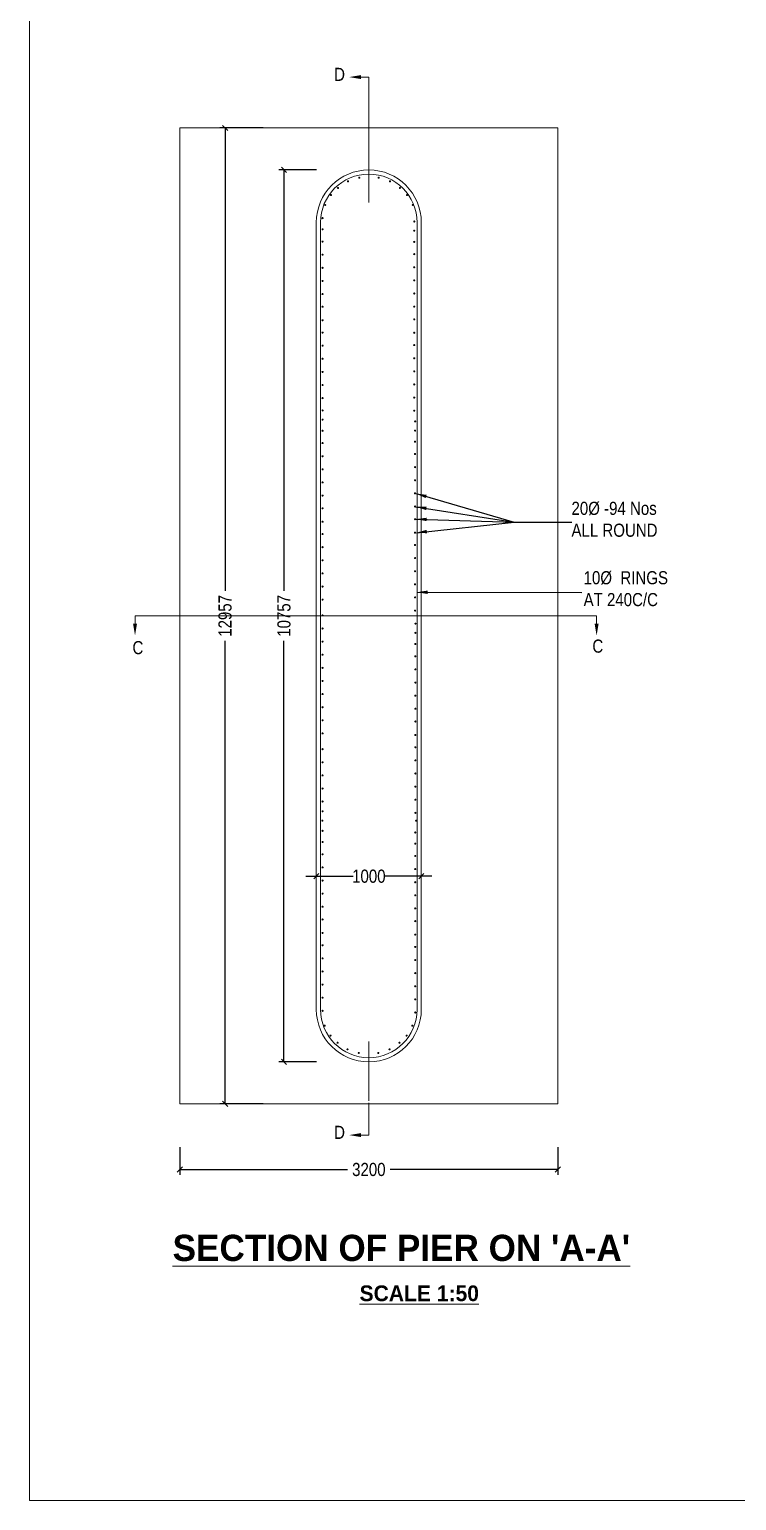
# Model space of a CAD drawing. Header units: millimetres. Extents: x 661061 to 1163463, y -603300 to -1950.
# Drawn here: x 1083070 to 1096537, y -56950 to -28910 of the extents above; entities that cross this region are included whole.
import ezdxf

# ---------------------------------------------------------------- set-up
doc = ezdxf.new("R2010")
doc.units = ezdxf.units.MM
doc.layers.add('abutment', color=7, linetype='Continuous')
doc.layers.add('canal', color=7, linetype='Continuous')
doc.styles.add('ARIAL NARROW', font='ARIALN.TTF')
doc.styles.add('arn', font='ARIALN.TTF')
doc.styles.add('CITYBLUEPR', font='cityb___.ttf')
doc.dimstyles.new('STANDARD$0', dxfattribs={"dimscale": 88.888889, "dimtxt": 0.02, "dimasz": 0.02, "dimexe": 0.05, "dimexo": 0.1, "dimgap": 0.002, "dimtad": 2, "dimdec": 0, "dimzin": 1, "dimdsep": 46, "dimtxsty": 'Standard', "dimcen": 0.09, "dimadec": 0, "dimazin": 0, "dimtfac": 1, "dimtdec": 4, "dimtofl": 0, "dimtmove": 0, "dimatfit": 3, "dimfxl": 1, "dimtolj": 1, "dimtzin": 1, "dimarcsym": 0})
doc.dimstyles.new('STANDARD$7', dxfattribs={"dimtxt": 2, "dimasz": 2, "dimexe": 1.25, "dimexo": 0.625, "dimtad": 1, "dimdec": 0, "dimlfac": 0.5, "dimdsep": 46, "dimtxsty": 'Standard', "dimcen": 2.5, "dimadec": 0, "dimazin": 0, "dimtfac": 1, "dimtdec": 0, "dimtmove": 0, "dimatfit": 3, "dimfxl": 1, "dimtolj": 1, "dimtzin": 0, "dimarcsym": 0})

# ---------------------------------------------------------------- blocks, each defined once
blk = doc.blocks.new('_Oblique')
at = {"color": 0, "linetype": 'ByBlock', "lineweight": -2}
blk.add_line((-0.5, -0.5), (0.5, 0.5), dxfattribs=at)
blk = doc.blocks.new('*D186')
at = {"layer": 'abutment', "color": 0, "linetype": 'ByBlock', "lineweight": -2, "transparency": 16777216}
for p, q in [((1088334, -45051), (1089237, -45051)), ((1090734, -45051), (1089830, -45051))]:
    blk.add_line(p, q, dxfattribs=at)
at = {"layer": 'Defpoints', "color": 0, "linetype": 'ByBlock', "lineweight": 9, "transparency": 16777216}
for p in [(1088534, -44074), (1090534, -44074), (1090534, -45051)]:
    blk.add_point(p, dxfattribs=at)
at = {"layer": 'abutment', "color": 0, "linetype": 'ByBlock', "lineweight": -2, "transparency": 16777216, "xscale": 100, "yscale": 100, "zscale": 100, "rotation": 180}
blk.add_blockref('_Oblique', (1088534, -45051), dxfattribs=at)
at = {"layer": 'abutment', "color": 0, "linetype": 'ByBlock', "lineweight": -2, "transparency": 16777216, "xscale": 100, "yscale": 100, "zscale": 100}
blk.add_blockref('_Oblique', (1090534, -45051), dxfattribs=at)
at = {"layer": 'abutment', "color": 0, "linetype": 'ByBlock', "lineweight": 9, "transparency": 16777216, "insert": (1089534, -45051), "char_height": 250, "attachment_point": 5, "style": 'arn'}
blk.add_mtext('\\A1;1000', dxfattribs=at)
blk = doc.blocks.new('*D196')
at = {"layer": 'canal', "color": 0, "linetype": 'Continuous', "lineweight": -2, "transparency": 16777216}
for p, q in [((1088536, -31588), (1087818, -31588)), ((1087918, -31588), (1087918, -39612)), ((1087918, -48588), (1087918, -40564)), ((1088536, -48588), (1087818, -48588))]:
    blk.add_line(p, q, dxfattribs=at)
at = {"layer": 'Defpoints', "color": 0, "linetype": 'Continuous', "lineweight": 9, "transparency": 16777216}
for p in [(1088636, -31588), (1087918, -48588), (1088636, -48588)]:
    blk.add_point(p, dxfattribs=at)
at = {"layer": 'canal', "color": 0, "linetype": 'Continuous', "lineweight": -2, "transparency": 16777216, "xscale": 100, "yscale": 100, "zscale": 100}
for p, rotation in [((1087918, -31588), 90), ((1087918, -48588), 270)]:
    blk.add_blockref('_Oblique', p, dxfattribs=dict(at, rotation=rotation))
at = {"layer": 'canal', "color": 0, "linetype": 'Continuous', "lineweight": 9, "transparency": 16777216, "insert": (1087918, -40088), "char_height": 250, "attachment_point": 5, "rotation": 90, "style": 'ARIAL NARROW'}
blk.add_mtext('\\A1;10757', dxfattribs=at)
blk = doc.blocks.new('*D203')
at = {"layer": 'canal', "color": 0, "linetype": 'Continuous', "lineweight": -2, "transparency": 16777216}
for p, q in [((1087523, -30788), (1086696, -30788)), ((1086796, -30788), (1086796, -39612)), ((1086796, -49388), (1086796, -40564)), ((1087523, -49388), (1086696, -49388))]:
    blk.add_line(p, q, dxfattribs=at)
at = {"layer": 'Defpoints', "color": 0, "linetype": 'Continuous', "lineweight": 9, "transparency": 16777216}
for p in [(1087623, -30788), (1086796, -49388), (1087623, -49388)]:
    blk.add_point(p, dxfattribs=at)
at = {"layer": 'canal', "color": 0, "linetype": 'Continuous', "lineweight": -2, "transparency": 16777216, "xscale": 100, "yscale": 100, "zscale": 100}
for p, rotation in [((1086796, -30788), 90), ((1086796, -49388), 270)]:
    blk.add_blockref('_Oblique', p, dxfattribs=dict(at, rotation=rotation))
at = {"layer": 'canal', "color": 0, "linetype": 'Continuous', "lineweight": 9, "transparency": 16777216, "insert": (1086796, -40088), "char_height": 250, "attachment_point": 5, "rotation": 90, "style": 'ARIAL NARROW'}
blk.add_mtext('\\A1;12957', dxfattribs=at)
blk = doc.blocks.new('*D204')
at = {"layer": 'canal', "color": 0, "linetype": 'Continuous', "lineweight": -2, "transparency": 16777216}
for p, q in [((1085934, -50215), (1085934, -50741)), ((1093134, -50215), (1093134, -50741)), ((1085934, -50641), (1089128, -50641)), ((1093134, -50641), (1089939, -50641))]:
    blk.add_line(p, q, dxfattribs=at)
at = {"layer": 'Defpoints', "color": 0, "linetype": 'Continuous', "lineweight": 9, "transparency": 16777216}
for p in [(1085934, -50115), (1093134, -50115), (1093134, -50641)]:
    blk.add_point(p, dxfattribs=at)
at = {"layer": 'canal', "color": 0, "linetype": 'Continuous', "lineweight": -2, "transparency": 16777216, "xscale": 100, "yscale": 100, "zscale": 100, "rotation": 180}
blk.add_blockref('_Oblique', (1085934, -50641), dxfattribs=at)
at = {"layer": 'canal', "color": 0, "linetype": 'Continuous', "lineweight": -2, "transparency": 16777216, "xscale": 100, "yscale": 100, "zscale": 100}
blk.add_blockref('_Oblique', (1093134, -50641), dxfattribs=at)
at = {"layer": 'canal', "color": 0, "linetype": 'Continuous', "lineweight": 9, "transparency": 16777216, "insert": (1089534, -50641), "char_height": 250, "attachment_point": 5, "style": 'ARIAL NARROW'}
blk.add_mtext('\\A1;3200', dxfattribs=at)

msp = doc.modelspace()

# ---------------------------------------------------------------- linework, layer by layer
at = {"layer": 'abutment', "color": 0, "linetype": 'ByBlock', "lineweight": 9}
for p, q in [((1083070, -56950), (1083070, -1950)), ((1089383.5, -29818.5), (1089533.5, -29818.5)), ((1089533.5, -29818.5), (1089533.5, -30149.6)), ((1089533.5, -32211.9), (1089533.5, -30149.6)), ((1085933.5, -30788.3), (1093133.5, -30788.3)), ((1088533.5, -40088.3), (1088533.5, -32588.3)), ((1088613.5, -40088.3), (1088613.5, -32588.3)), ((1090453.5, -40088.3), (1090453.5, -32588.3)), ((1090533.5, -40088.3), (1090533.5, -32588.3)), ((1088533.5, -43838.3), (1088533.5, -36338.3)), ((1090533.5, -43838.3), (1090533.5, -36338.3)), ((1085080.8, -40088.3), (1088943, -40088.3)), ((1085080.8, -40238.3), (1085080.8, -40088.3)), ((1088533.5, -40088.3), (1090533.5, -40088.3)), ((1088533.5, -40088.3), (1088533.5, -47588.3)), ((1088613.5, -40088.3), (1088613.5, -47588.3)), ((1093872.3, -40088.3), (1090010.2, -40088.3)), ((1090453.5, -40088.3), (1090453.5, -47588.3)), ((1090533.5, -40088.3), (1090533.5, -47588.3)), ((1093872.3, -40238.3), (1093872.3, -40088.3)), ((1089533.5, -48201.7), (1089533.5, -49332.9)), ((1093133.5, -49388.3), (1085933.5, -49388.3)), ((1089533.5, -49986.2), (1089533.5, -49366.4)), ((1083070, -56950), (1163462.7, -56950))]:
    msp.add_line(p, q, dxfattribs=at)
at = {"layer": 'abutment', "color": 0, "linetype": 'ByBlock', "lineweight": 9, "ltscale": 700}
for p, q in [((1085933.5, -30788.3), (1085933.5, -49388.3)), ((1093133.5, -30788.3), (1093133.5, -49388.3)), ((1089533.5, -49986.2), (1089383.5, -49983.7))]:
    msp.add_line(p, q, dxfattribs=at)
at = {"layer": 'abutment', "color": 0, "linetype": 'ByBlock', "lineweight": 9, "const_width": 20}
for points in [[(1088946.1, -31940.8, 1), (1088948.2, -31920.9, 1)], [(1089133.7, -31815.5, 1), (1089139.9, -31796.5, 1)], [(1089346.6, -31745.3, 1), (1089356.6, -31728, 1)], [(1089727.1, -31745.3, -1), (1089717.1, -31728, -1)], [(1089940, -31815.5, -1), (1089933.8, -31796.5, -1)], [(1090127.6, -31940.8, -1), (1090125.5, -31920.9, -1)], [(1088711.6, -32260.4, 1), (1088693.3, -32252.3, 1)], [(1088813.9, -32077.6, 1), (1088811.8, -32057.8, 1)], [(1090259.8, -32077.6, -1), (1090261.9, -32057.8, -1)], [(1090362.1, -32260.4, -1), (1090380.4, -32252.3, -1)], [(1088662.2, -32506.8, -1), (1088642.2, -32506.8, -1)], [(1088662.2, -32719.6, 1), (1088642.2, -32719.6, 1)], [(1090408, -32746.1, -1), (1090388, -32746.1, -1)], [(1090409.5, -32573.3, 1), (1090389.9, -32569.1, 1)], [(1088662.2, -32954, 1), (1088642.2, -32954, 1)], [(1090408, -32958.9, 1), (1090388, -32958.9, 1)], [(1088662.2, -33204, 1), (1088642.2, -33204, 1)], [(1090408, -33193.3, 1), (1090388, -33193.3, 1)], [(1088662.2, -33454, 1), (1088642.2, -33454, 1)], [(1090408, -33443.3, 1), (1090388, -33443.3, 1)], [(1088662.2, -33704, 1), (1088642.2, -33704, 1)], [(1090408, -33693.3, 1), (1090388, -33693.3, 1)], [(1090408, -33943.3, 1), (1090388, -33943.3, 1)], [(1088662.2, -33954, 1), (1088642.2, -33954, 1)], [(1088662.2, -34196.4, -1), (1088642.2, -34196.4, -1)], [(1090408, -34193.3, 1), (1090388, -34193.3, 1)], [(1088662.2, -34453.2, 1), (1088642.2, -34453.2, 1)], [(1090408, -34435.8, -1), (1090388, -34435.8, -1)], [(1088662.2, -34687.6, 1), (1088642.2, -34687.6, 1)], [(1090408, -34692.5, 1), (1090388, -34692.5, 1)], [(1088662.2, -34937.6, 1), (1088642.2, -34937.6, 1)], [(1090408, -34926.9, 1), (1090388, -34926.9, 1)], [(1088662.2, -35187.6, 1), (1088642.2, -35187.6, 1)], [(1090408, -35176.9, 1), (1090388, -35176.9, 1)], [(1088662.2, -35437.6, 1), (1088642.2, -35437.6, 1)], [(1090408, -35426.9, 1), (1090388, -35426.9, 1)], [(1088662.2, -35687.6, 1), (1088642.2, -35687.6, 1)], [(1090408, -35676.9, 1), (1090388, -35676.9, 1)], [(1088662.2, -35937.6, 1), (1088642.2, -35937.6, 1)], [(1088663.6, -36174.6, 1), (1088644.1, -36170.4, 1)], [(1090408, -35926.9, 1), (1090388, -35926.9, 1)], [(1090408, -36176.9, 1), (1090388, -36176.9, 1)], [(1088662.2, -36347.3, -1), (1088642.2, -36347.3, -1)], [(1090425.6, -36382.7, 1), (1090406.1, -36378.6, 1)], [(1088662.2, -36560.2, 1), (1088642.2, -36560.2, 1)], [(1090424.2, -36555.5, -1), (1090404.2, -36555.5, -1)], [(1088662.2, -36794.6, 1), (1088642.2, -36794.6, 1)], [(1090424.2, -36768.3, 1), (1090404.2, -36768.3, 1)], [(1090424.2, -37002.8, 1), (1090404.2, -37002.8, 1)], [(1088662.2, -37044.6, 1), (1088642.2, -37044.6, 1)], [(1088662.2, -37294.6, 1), (1088642.2, -37294.6, 1)], [(1090424.2, -37252.8, 1), (1090404.2, -37252.8, 1)], [(1088662.2, -37544.6, 1), (1088642.2, -37544.6, 1)], [(1090424.2, -37502.8, 1), (1090404.2, -37502.8, 1)], [(1088662.2, -37794.6, 1), (1088642.2, -37794.6, 1)], [(1090424.2, -37752.8, 1), (1090404.2, -37752.8, 1)], [(1088662.2, -38037, -1), (1088642.2, -38037, -1)], [(1090424.2, -38002.8, 1), (1090404.2, -38002.8, 1)], [(1088662.2, -38293.7, 1), (1088642.2, -38293.7, 1)], [(1090424.2, -38245.2, -1), (1090404.2, -38245.2, -1)], [(1088662.2, -38528.2, 1), (1088642.2, -38528.2, 1)], [(1090424.2, -38501.9, 1), (1090404.2, -38501.9, 1)], [(1088662.2, -38778.2, 1), (1088642.2, -38778.2, 1)], [(1090424.2, -38736.4, 1), (1090404.2, -38736.4, 1)], [(1090424.2, -38986.4, 1), (1090404.2, -38986.4, 1)], [(1088662.2, -39028.2, 1), (1088642.2, -39028.2, 1)], [(1090424.2, -39236.4, 1), (1090404.2, -39236.4, 1)], [(1088662.2, -39278.2, 1), (1088642.2, -39278.2, 1)], [(1088662.2, -39528.2, 1), (1088642.2, -39528.2, 1)], [(1090424.2, -39486.4, 1), (1090404.2, -39486.4, 1)], [(1088662.2, -39778.2, 1), (1088642.2, -39778.2, 1)], [(1090424.2, -39736.4, 1), (1090404.2, -39736.4, 1)], [(1088662.2, -40078.2, 1), (1088642.2, -40078.2, 1)], [(1090424.2, -39986.4, 1), (1090404.2, -39986.4, 1)], [(1088662.2, -40328.2, 1), (1088642.2, -40328.2, 1)], [(1090432.3, -40238.5, 1), (1090412.8, -40234.3, 1)], [(1088662.2, -40578.2, 1), (1088642.2, -40578.2, 1)], [(1090430.9, -40411.3, -1), (1090410.9, -40411.3, -1)], [(1090430.9, -40624.1, 1), (1090410.9, -40624.1, 1)], [(1088662.2, -40828.2, 1), (1088642.2, -40828.2, 1)], [(1090430.9, -40858.5, 1), (1090410.9, -40858.5, 1)], [(1088662.2, -41078.2, 1), (1088642.2, -41078.2, 1)], [(1090430.9, -41108.5, 1), (1090410.9, -41108.5, 1)], [(1088662.2, -41328.2, 1), (1088642.2, -41328.2, 1)], [(1090430.9, -41358.5, 1), (1090410.9, -41358.5, 1)], [(1088662.2, -41578.2, 1), (1088642.2, -41578.2, 1)], [(1090430.9, -41608.5, 1), (1090410.9, -41608.5, 1)], [(1088662.2, -41828.2, 1), (1088642.2, -41828.2, 1)], [(1088662.2, -42078.2, 1), (1088642.2, -42078.2, 1)], [(1090430.9, -41858.5, 1), (1090410.9, -41858.5, 1)], [(1088662.2, -42328.2, 1), (1088642.2, -42328.2, 1)], [(1090430.9, -42101, -1), (1090410.9, -42101, -1)], [(1090430.9, -42357.7, 1), (1090410.9, -42357.7, 1)], [(1088662.2, -42628.2, 1), (1088642.2, -42628.2, 1)], [(1090430.9, -42592.1, 1), (1090410.9, -42592.1, 1)], [(1088662.2, -42878.2, 1), (1088642.2, -42878.2, 1)], [(1090430.9, -42842.1, 1), (1090410.9, -42842.1, 1)], [(1088662.2, -43128.2, 1), (1088642.2, -43128.2, 1)], [(1090430.9, -43092.1, 1), (1090410.9, -43092.1, 1)], [(1088662.2, -43378.2, 1), (1088642.2, -43378.2, 1)], [(1090430.9, -43342.1, 1), (1090410.9, -43342.1, 1)], [(1088662.2, -43625.6, 1), (1088642.2, -43625.6, 1)], [(1090430.9, -43592.1, 1), (1090410.9, -43592.1, 1)], [(1088660.2, -43988.6, -1), (1088640.6, -43992.7, -1)], [(1088662.2, -43812.4, 1), (1088642.2, -43812.4, 1)], [(1090430.9, -43842.1, 1), (1090410.9, -43842.1, 1)], [(1090424.6, -43989.4, 1), (1090444.2, -43993.5, 1)], [(1088662.2, -44184.7, -1), (1088642.2, -44184.7, -1)], [(1090427.1, -44216.6, -1), (1090407.1, -44216.6, -1)], [(1088662.2, -44397.5, 1), (1088642.2, -44397.5, 1)], [(1090427.1, -44429.4, 1), (1090407.1, -44429.4, 1)], [(1088662.2, -44631.9, 1), (1088642.2, -44631.9, 1)], [(1088662.2, -44881.9, 1), (1088642.2, -44881.9, 1)], [(1090427.1, -44663.8, 1), (1090407.1, -44663.8, 1)], [(1088662.2, -45131.9, 1), (1088642.2, -45131.9, 1)], [(1090427.1, -44913.8, 1), (1090407.1, -44913.8, 1)], [(1090427.1, -45163.8, 1), (1090407.1, -45163.8, 1)], [(1088662.2, -45381.9, 1), (1088642.2, -45381.9, 1)], [(1090427.1, -45413.8, 1), (1090407.1, -45413.8, 1)], [(1088662.2, -45631.9, 1), (1088642.2, -45631.9, 1)], [(1090427.1, -45663.8, 1), (1090407.1, -45663.8, 1)], [(1088662.2, -45874.4, -1), (1088642.2, -45874.4, -1)], [(1090427.1, -45906.3, -1), (1090407.1, -45906.3, -1)], [(1088662.2, -46131.1, 1), (1088642.2, -46131.1, 1)], [(1090427.1, -46163, 1), (1090407.1, -46163, 1)], [(1088662.2, -46365.5, 1), (1088642.2, -46365.5, 1)], [(1090427.1, -46397.4, 1), (1090407.1, -46397.4, 1)], [(1088662.2, -46615.5, 1), (1088642.2, -46615.5, 1)], [(1090427.1, -46647.4, 1), (1090407.1, -46647.4, 1)], [(1088662.2, -46865.5, 1), (1088642.2, -46865.5, 1)], [(1088662.2, -47115.5, 1), (1088642.2, -47115.5, 1)], [(1090427.1, -46897.4, 1), (1090407.1, -46897.4, 1)], [(1088662.2, -47365.5, 1), (1088642.2, -47365.5, 1)], [(1090427.1, -47147.4, 1), (1090407.1, -47147.4, 1)], [(1090427.1, -47397.4, 1), (1090407.1, -47397.4, 1)], [(1088662.2, -47615.5, 1), (1088642.2, -47615.5, 1)], [(1090427.1, -47647.4, 1), (1090407.1, -47647.4, 1)], [(1088702.8, -47895, -1), (1088684.6, -47903.1, -1)], [(1090353.3, -47895, 1), (1090371.6, -47903.1, 1)], [(1088805.1, -48077.7, -1), (1088803, -48097.6, -1)], [(1088937.3, -48214.6, -1), (1088939.4, -48234.5, -1)], [(1090118.8, -48214.6, 1), (1090116.7, -48234.5, 1)], [(1090251.1, -48077.7, 1), (1090253.2, -48097.6, 1)], [(1089124.9, -48339.8, -1), (1089131.1, -48358.9, -1)], [(1089337.8, -48410.1, -1), (1089347.8, -48427.4, -1)], [(1089718.3, -48410.1, 1), (1089708.3, -48427.4, 1)], [(1089931.2, -48339.8, 1), (1089925, -48358.9, 1)]]:
    msp.add_lwpolyline(points, format="xyb", close=True, dxfattribs=at)
at = {"layer": 'abutment', "color": 0, "linetype": 'ByBlock', "lineweight": 9}
for centre, radius, start, end in [((1089533.5, -32588.3), 1000, 0, 180), ((1089533.5, -32588.3), 920, 0, 180), ((1089533.5, -47588.3), 1000, 180, 0), ((1089533.5, -47588.3), 920, 180, 0)]:
    msp.add_arc(centre, radius, start, end, dxfattribs=at)
for points in [[(1089383.5, -29856), (1089158.5, -29818.5), (1089383.5, -29781)], [(1085043.3, -40238.3), (1085080.8, -40463.3), (1085118.3, -40238.3)], [(1093909.8, -40238.3), (1093872.3, -40463.3), (1093834.8, -40238.3)], [(1089383.5, -49946.2), (1089158.5, -49983.7), (1089383.5, -50021.2)]]:
    msp.add_solid(points, dxfattribs=at)

# ---------------------------------------------------------------- texts
for s, height, style, p in [('D', 250, 'arn', (1088872.7, -29891.7)), ('C', 250, 'arn', (1085032.1, -40817.7)), ('C', 250, 'arn', (1093791.5, -40789.1)), ('D', 250, 'arn', (1088872.7, -50056.8)), ("%%USECTION OF PIER ON 'A-A'", 500, 'CITYBLUEPR', (1085796.7, -52383.3)), ('%%USCALE 1:50', 300, 'CITYBLUEPR', (1089357.2, -53149.3))]:
    msp.add_text(s, height=height, dxfattribs=dict(at, style=style)).set_placement(p)
at = {"layer": 'abutment', "color": 0, "linetype": 'ByBlock', "lineweight": 9, "char_height": 250, "attachment_point": 7, "style": 'arn'}
for s, insert in [('20%%C -94 Nos\\PALL ROUND', (1093393.5, -38583.4)), ('10%%C  RINGS\\PAT 240C/C', (1093624.4, -39906))]:
    msp.add_mtext(s, dxfattribs=dict(at, insert=insert))

# ---------------------------------------------------------------- dimensions: what is measured, and where the dimension line sits
at = {"layer": 'abutment', "color": 0, "linetype": 'ByBlock', "lineweight": 9}
dim = msp.add_linear_dim(base=(1090533.5, -45051), p1=(1088533.5, -44073.7), p2=(1090533.5, -44073.7), text='1000', dimstyle='STANDARD$0', override={"dimscale": 1, "dimtxt": 250, "dimasz": 100, "dimexe": 0.18, "dimexo": 0.0625, "dimgap": 0.09, "dimtad": 0, "dimtoh": 1, "dimzin": 0, "dimtxsty": 'arn', "dimblk1": 'Oblique', "dimblk2": 'Oblique', "dimsah": 1, "dimdle": 200, "dimse1": 1, "dimse2": 1, "dimtzin": 0}, dxfattribs=at)
dim.commit()
dim.dimension.update_dxf_attribs({"geometry": '*D186', "text_midpoint": (1089533.5, -45051)})
at = {"layer": 'canal', "color": 0, "linetype": 'Continuous', "lineweight": 9}
for base, p1, p2, text, picture, middle in [((1086795.8, -49388.3), (1087623, -30788.3), (1087623, -49388.3), '12957', '*D203', (1086795.8, -40088.3)), ((1087917.7, -48588.3), (1088635.6, -31588.3), (1088635.6, -48588.3), '10757', '*D196', (1087917.7, -40088.3))]:
    dim = msp.add_linear_dim(base=base, p1=p1, p2=p2, angle=90, text=text, dimstyle='STANDARD$0', override={"dimscale": 1, "dimtxt": 250, "dimasz": 100, "dimexe": 100, "dimexo": 100, "dimgap": 100, "dimtad": 0, "dimtoh": 1, "dimzin": 0, "dimtxsty": 'ARIAL NARROW', "dimblk1": 'Oblique', "dimblk2": 'Oblique', "dimsah": 1, "dimtzin": 0}, dxfattribs=at)
    dim.commit()
    dim.dimension.update_dxf_attribs({"geometry": picture, "text_midpoint": middle})
dim = msp.add_linear_dim(base=(1093133.5, -50641.3), p1=(1085933.5, -50114.8), p2=(1093133.5, -50114.8), text='3200', dimstyle='STANDARD$0', override={"dimscale": 1, "dimtxt": 250, "dimasz": 100, "dimexe": 100, "dimexo": 100, "dimgap": 100, "dimtad": 0, "dimtoh": 1, "dimzin": 0, "dimtxsty": 'ARIAL NARROW', "dimblk1": 'Oblique', "dimblk2": 'Oblique', "dimsah": 1, "dimtzin": 0}, dxfattribs=at)
dim.commit()
dim.dimension.update_dxf_attribs({"geometry": '*D204', "text_midpoint": (1089533.5, -50641.3)})

# ---------------------------------------------------------------- leaders
at = {"layer": 'abutment', "color": 0, "linetype": 'ByBlock', "lineweight": 9}
for points in [[(1090432.9, -37756.1), (1092298.8, -38302.8)], [(1090431.9, -38007.3), (1092298.8, -38302.8)], [(1090436.6, -38243.1), (1092298.8, -38302.8)]]:
    msp.add_leader(points, dimstyle='STANDARD$7', override={"dimtxt": 200, "dimasz": 200, "dimexe": 0.18, "dimexo": 0.0625, "dimgap": 0.09, "dimtad": 0, "dimtoh": 1, "dimlfac": 1, "dimzin": 0, "dimtxsty": 'arn', "dimcen": 0.09, "dimdle": 200, "dimse1": 1, "dimse2": 1, "dimtdec": 4, "dimtofl": 0}, dxfattribs=at)
at = {"layer": 'abutment', "color": 0, "linetype": 'ByBlock', "lineweight": 9, "annotation_type": 0, "has_hookline": 1, "hookline_direction": 0}
for points, text_width in [([(1090439, -38502.1), (1092298.8, -38302.8), (1093403.3, -38303.6)], 1623.1), ([(1090453.5, -39637.6), (1093588.9, -39639.1)], 1562.1)]:
    msp.add_leader(points, dimstyle='STANDARD$7', override={"dimtxt": 200, "dimasz": 200, "dimexe": 0.18, "dimexo": 0.0625, "dimgap": 0.09, "dimtad": 0, "dimtoh": 1, "dimlfac": 1, "dimzin": 0, "dimtxsty": 'arn', "dimcen": 0.09, "dimdle": 200, "dimse1": 1, "dimse2": 1, "dimtdec": 4, "dimtofl": 0}, dxfattribs=dict(at, text_width=text_width))

doc.saveas('drawing.dxf')
